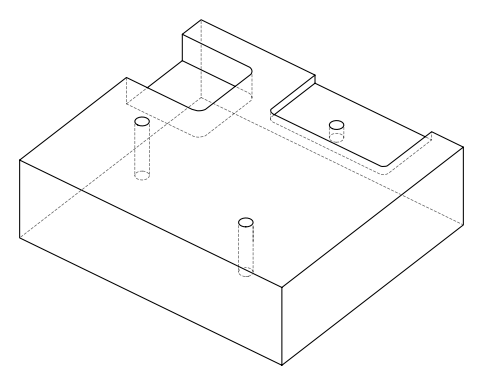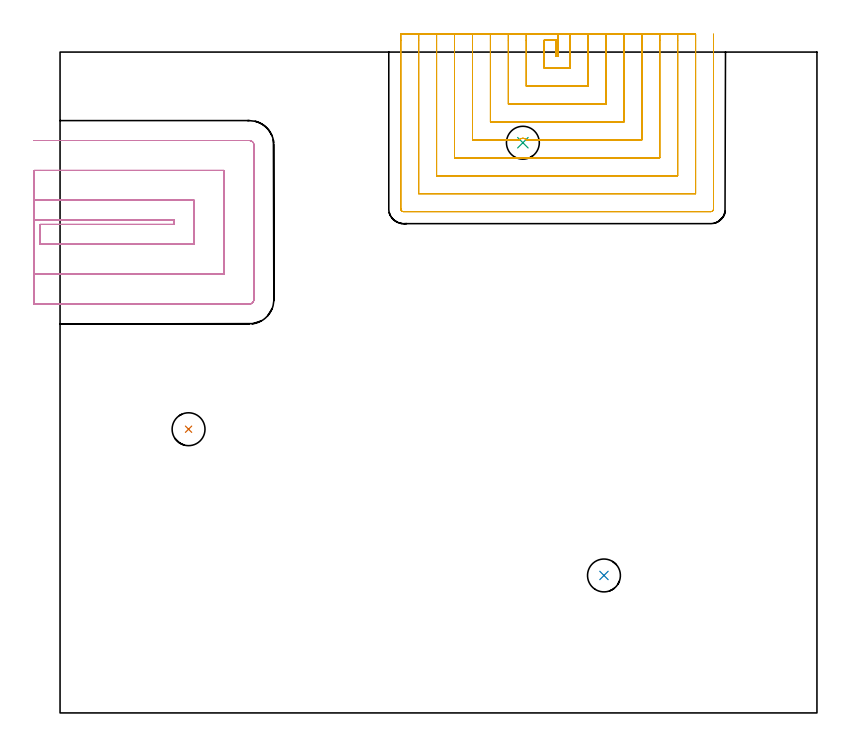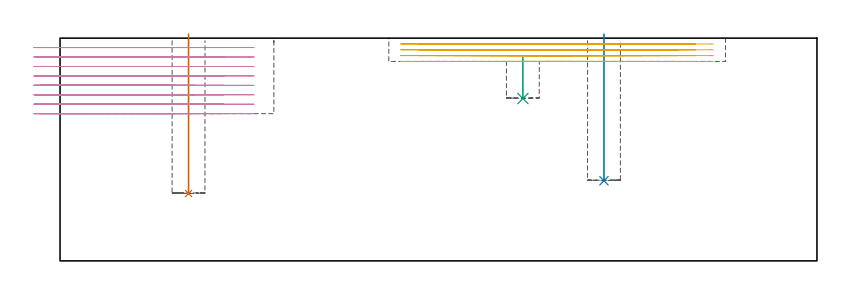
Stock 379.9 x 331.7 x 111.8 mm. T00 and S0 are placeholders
(PLAN: 5 operations, 2 tool changes, 43.6 min)
(1 INDEXABLE_INSERT_DRILL_BLIND_HOLE_FROM_SOLID | STEP1POCKET | NXT0302_004 | 0.32 min | 16609 mm3)
(2 INDEXABLE_INSERT_DRILL_BLIND_HOLE_FROM_SOLID_1 | STEP1POCKET_1 | NXT0302_004 | 0.3 min | 15242 mm3)
(3 INDEXABLE_INSERT_DRILL_BLIND_HOLE_FROM_SOLID_2 | STEP1POCKET_2 | NXT0302_004 | 0.09 min | 6425 mm3)
(4 MILL_SLOT | SLOT_PARTIAL_RECTANGULAR | UGT0201_094 | Follow Part, ap 5, ae 75% | 17.62 min | 412774 mm3)
(5 MILL_SLOT_1 | SLOT_PARTIAL_RECTANGULAR_1 | NXT0201_011 | Follow Part, ap 3, ae 75% | 25.29 min | 167505 mm3)
(TOOL NXT0302_004 | Index. Insert Drill 16.5mm [880-D1650L20-05] | D16.5 PA176 FL83 Z2)
(TOOL UGT0201_094 | End mill 20 mm | D20 FL38 Z4)
(TOOL NXT0201_011 | ENDMILL 12mm [2P460-1200-NA 1630] | D12 FL38 Z6)
(OP 1 INDEXABLE_INSERT_DRILL_BLIND_HOLE_FROM_SOLID)
G17 G21 G94 G90
T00 M6
G54
G17 G0 G90 X64.5 Y142.4 S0 M3
G43 Z121.8 H1
G94 G81 G98 Z33.8 F250. R113.8
G80
M5
M2
(OP 2 INDEXABLE_INSERT_DRILL_BLIND_HOLE_FROM_SOLID_1)
G17 G21 G94 G90
T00 M6
G54
G17 G0 G90 X273. Y69. S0 M3
G43 Z121.8 H1
G94 G81 G98 Z40.2 F250. R113.8
G80
M5
M2
(OP 3 INDEXABLE_INSERT_DRILL_BLIND_HOLE_FROM_SOLID_2)
G17 G21 G94 G90
T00 M6
G54
G17 G0 G90 X232.3 Y286.2 S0 M3
G43 Z121.8 H1
G94 G81 G98 Z81.5 F250. R102.1
G80
M5
M2
(OP 4 MILL_SLOT)
G17 G21 G94 G90
T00 M6
G54
G17 G0 G90 X-13. Y247.3 S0 M3
G43 Z121.8 H0
Z107.062
G94 G1 X-10. F250.
X57.3 F500.
Y245.2
X-10.
Y235.2
X67.3
Y257.3
X-10.
X-13. F250.
Y220.2
X-10.
X82.3 F500.
Y272.3
X-10.
X-13. F250.
Y205.2
X-10.
X95. F500.
G3 X97.3 Y207.5 R2.3
G1 Y285.
G3 X95. Y287.3 R2.3
G1 X-10.
X-13. F250.
G0 Y247.3 Z102.325
G1 X-10.
X57.3 F500.
Y245.2
X-10.
Y235.2
X67.3
Y257.3
X-10.
X-13. F250.
Y220.2
X-10.
X82.3 F500.
Y272.3
X-10.
X-13. F250.
Y205.2
X-10.
X95. F500.
G3 X97.3 Y207.5 R2.3
G1 Y285.
G3 X95. Y287.3 R2.3
G1 X-10.
X-13. F250.
G0 Y247.3 Z97.587
G1 X-10.
X57.3 F500.
Y245.2
X-10.
Y235.2
X67.3
Y257.3
X-10.
X-13. F250.
Y220.2
X-10.
X82.3 F500.
Y272.3
X-10.
X-13. F250.
Y205.2
X-10.
X95. F500.
G3 X97.3 Y207.5 R2.3
G1 Y285.
G3 X95. Y287.3 R2.3
G1 X-10.
X-13. F250.
G0 Y247.3 Z92.85
G1 X-10.
X57.3 F500.
Y245.2
X-10.
Y235.2
X67.3
Y257.3
X-10.
X-13. F250.
Y220.2
X-10.
X82.3 F500.
Y272.3
X-10.
X-13. F250.
Y205.2
X-10.
X95. F500.
G3 X97.3 Y207.5 R2.3
G1 Y285.
G3 X95. Y287.3 R2.3
G1 X-10.
X-13. F250.
G0 Y247.3 Z88.112
G1 X-10.
X57.3 F500.
Y245.2
X-10.
Y235.2
X67.3
Y257.3
X-10.
X-13. F250.
Y220.2
X-10.
X82.3 F500.
Y272.3
X-10.
X-13. F250.
Y205.2
X-10.
X95. F500.
G3 X97.3 Y207.5 R2.3
G1 Y285.
G3 X95. Y287.3 R2.3
G1 X-10.
X-13. F250.
G0 Y247.3 Z83.375
G1 X-10.
X57.3 F500.
Y245.2
X-10.
Y235.2
X67.3
Y257.3
X-10.
X-13. F250.
Y220.2
X-10.
X82.3 F500.
Y272.3
X-10.
X-13. F250.
Y205.2
X-10.
X95. F500.
G3 X97.3 Y207.5 R2.3
G1 Y285.
G3 X95. Y287.3 R2.3
G1 X-10.
X-13. F250.
G0 Y247.3 Z78.637
G1 X-10.
X57.3 F500.
Y245.2
X-10.
Y235.2
X67.3
Y257.3
X-10.
X-13. F250.
Y220.2
X-10.
X82.3 F500.
Y272.3
X-10.
X-13. F250.
Y205.2
X-10.
X95. F500.
G3 X97.3 Y207.5 R2.3
G1 Y285.
G3 X95. Y287.3 R2.3
G1 X-10.
X-13. F250.
G0 Y247.3 Z73.9
G1 X-10.
X57.3 F500.
Y245.2
X-10.
Y235.2
X67.3
Y257.3
X-10.
X-13. F250.
Y220.2
X-10.
X82.3 F500.
Y272.3
X-10.
X-13. F250.
Y205.2
X-10.
X95. F500.
G3 X97.3 Y207.5 R2.3
G1 Y285.
G3 X95. Y287.3 R2.3
G1 X-10.
X-13. F250.
G0 Z121.8
M5
M2
(OP 5 MILL_SLOT_1)
G17 G21 G94 G90
T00 M6
G54
G17 G0 G90 X250. Y340.7 S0 M3
G43 Z121.8 H1
Z108.875
G94 G1 Y337.7 F250.
Y329.6 F500.
X249.
Y337.7
X243.
Y323.6
X256.
Y337.7
Y340.7 F250.
X234.
Y337.7
Y314.6 F500.
X265.
Y337.7
Y340.7 F250.
X225.
Y337.7
Y305.6 F500.
X274.
Y337.7
Y340.7 F250.
X216.
Y337.7
Y296.6 F500.
X283.
Y337.7
Y340.7 F250.
X207.
Y337.7
Y287.6 F500.
X230.548
G2 X234.022 Y287.633 R2.242
G1 X234.049 Y287.6
X292.
Y337.7
Y340.7 F250.
X198.
Y337.7
Y278.6 F500.
X301.
Y337.7
Y340.7 F250.
X189.
Y337.7
Y269.6 F500.
X310.
Y337.7
Y340.7 F250.
X180.
Y337.7
Y260.6 F500.
X319.
Y337.7
Y340.7 F250.
X171.
Y337.7
Y253. F500.
G3 X172.4 Y251.6 R1.4
G1 X326.6
G3 X328. Y253. R1.4
G1 Y337.7
Y340.7 F250.
G0 X250. Z105.95
G1 Y337.7
Y329.6 F500.
X249.
Y337.7
X243.
Y323.6
X256.
Y337.7
Y340.7 F250.
X234.
Y337.7
Y314.6 F500.
X265.
Y337.7
Y340.7 F250.
X225.
Y337.7
Y305.6 F500.
X274.
Y337.7
Y340.7 F250.
X216.
Y337.7
Y296.6 F500.
X283.
Y337.7
Y340.7 F250.
X207.
Y337.7
Y287.6 F500.
X230.548
G2 X234.022 Y287.633 R2.242
G1 X234.049 Y287.6
X292.
Y337.7
Y340.7 F250.
X198.
Y337.7
Y278.6 F500.
X301.
Y337.7
Y340.7 F250.
X189.
Y337.7
Y269.6 F500.
X310.
Y337.7
Y340.7 F250.
X180.
Y337.7
Y260.6 F500.
X319.
Y337.7
Y340.7 F250.
X171.
Y337.7
Y253. F500.
G3 X172.4 Y251.6 R1.4
G1 X326.6
G3 X328. Y253. R1.4
G1 Y337.7
Y340.7 F250.
G0 X250. Z103.025
G1 Y337.7
Y329.6 F500.
X249.
Y337.7
X243.
Y323.6
X256.
Y337.7
Y340.7 F250.
X234.
Y337.7
Y314.6 F500.
X265.
Y337.7
Y340.7 F250.
X225.
Y337.7
Y305.6 F500.
X274.
Y337.7
Y340.7 F250.
X216.
Y337.7
Y296.6 F500.
X283.
Y337.7
Y340.7 F250.
X207.
Y337.7
Y287.6 F500.
X230.548
G2 X233.82 Y287.846 R2.241
X234.021 Y287.634 R2.242
G1 X234.05 Y287.6
X292.
Y337.7
Y340.7 F250.
X198.
Y337.7
Y278.6 F500.
X301.
Y337.7
Y340.7 F250.
X189.
Y337.7
Y269.6 F500.
X310.
Y337.7
Y340.7 F250.
X180.
Y337.7
Y260.6 F500.
X319.
Y337.7
Y340.7 F250.
X171.
Y337.7
Y253. F500.
G3 X172.4 Y251.6 R1.4
G1 X326.6
G3 X328. Y253. R1.4
G1 Y337.7
Y340.7 F250.
G0 X250. Z100.1
G1 Y337.7
Y329.6 F500.
X249.
Y337.7
X243.
Y323.6
X256.
Y337.7
Y340.7 F250.
X234.
Y337.7
Y314.6 F500.
X265.
Y337.7
Y340.7 F250.
X225.
Y337.7
Y305.6 F500.
X274.
Y337.7
Y340.7 F250.
X216.
Y337.7
Y296.6 F500.
X283.
Y337.7
Y340.7 F250.
X207.
Y337.7
Y287.6 F500.
X230.548
G2 X234.021 Y287.634 R2.242
G1 X234.05 Y287.6
X292.
Y337.7
Y340.7 F250.
X198.
Y337.7
Y278.6 F500.
X301.
Y337.7
Y340.7 F250.
X189.
Y337.7
Y269.6 F500.
X310.
Y337.7
Y340.7 F250.
X180.
Y337.7
Y260.6 F500.
X319.
Y337.7
Y340.7 F250.
X171.
Y337.7
Y253. F500.
G3 X172.4 Y251.6 R1.4
G1 X326.6
G3 X328. Y253. R1.4
G1 Y337.7
Y340.7 F250.
G0 Z121.8
M5
M2
